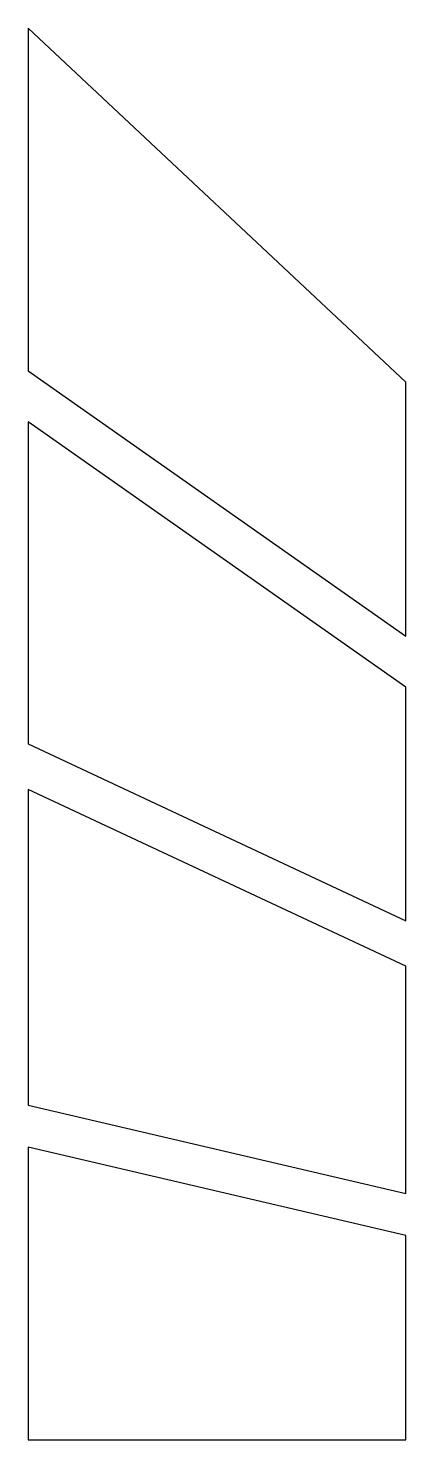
# Model space of a CAD drawing. Extents: x -13 to 13, y 6 to 103.2.
import ezdxf

# ---------------------------------------------------------------- set-up
doc = ezdxf.new("R2010")
doc.units = 0
doc.layers.add('Layer_1', color=7, linetype='CONTINUOUS')

msp = doc.modelspace()

# ---------------------------------------------------------------- linework, layer by layer
at = {"layer": 'Layer_1', "color": 7}
for points in [[(-13, 103.249945), (-13, 79.656195), (13, 61.374945), (13, 78.874945), (-13, 103.249945)], [(-13, 76.124945), (-13, 53.937405), (13, 41.750005), (13, 57.843705), (-13, 76.124945)], [(-13, 50.812405), (-13, 29.062505), (13, 22.968805), (13, 38.625005), (-13, 50.812405)], [(-13, 26.156205), (-13, 6.000005), (13, 6.000005), (13, 20.062505), (-13, 26.156205)]]:
    msp.add_lwpolyline(points, dxfattribs=at)

doc.saveas('drawing.dxf')
